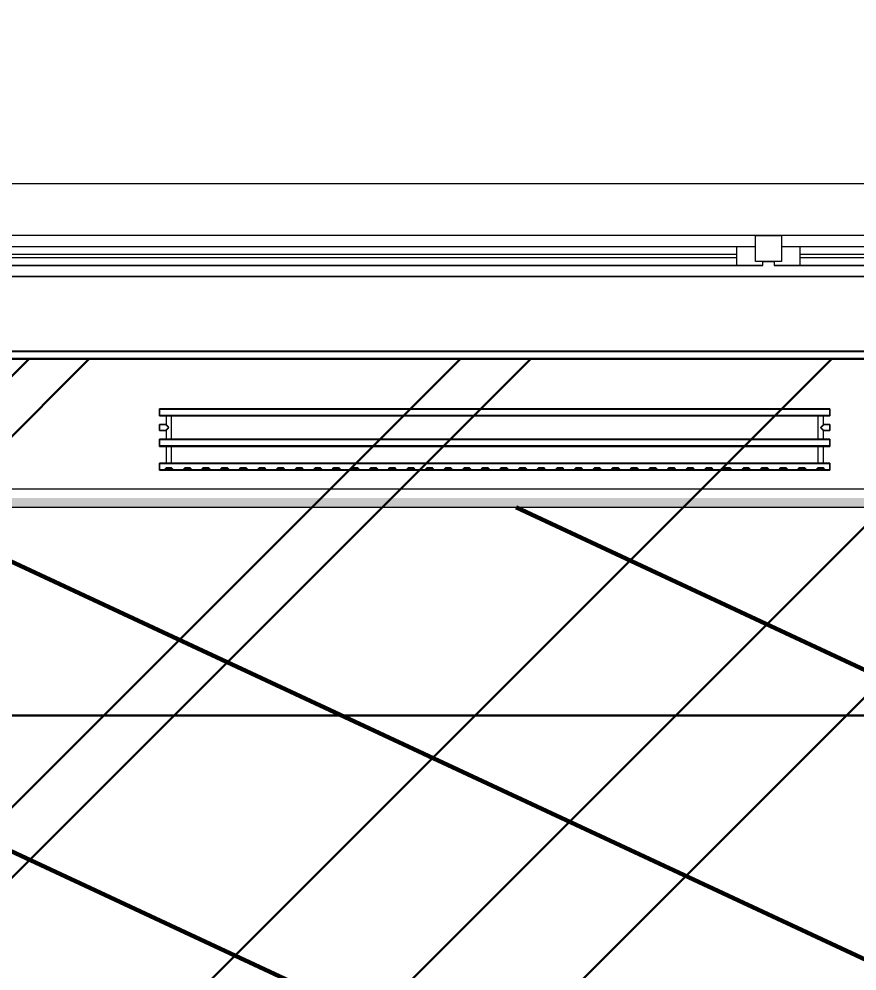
# Model space of a CAD drawing. Header units: millimetres. Extents: x -164500 to 426394, y -23753 to 102118.
# Drawn here: x 193402 to 195652, y 25234 to 27791 of the extents above; entities that cross this region are included whole.
import ezdxf
from ezdxf import colors
from ezdxf.entities.mleader import LeaderData, LeaderLine
from ezdxf.math import Vec2, Vec3

# ---------------------------------------------------------------- set-up
doc = ezdxf.new("R2010")
doc.units = ezdxf.units.MM
for name, color, linetype, lineweight in [('0) шлифовка', 5, 'Continuous', 60), ('5.1) Л-4  Линолеум спортзал', 140, 'Continuous', 30), ('5.3) Линолем обрезка', 100, 'Continuous', 30), ('9.1) Рулон', 30, 'Continuous', 30), ('A-FLOR', 7, 'Continuous', 9), ('A-GLAZ', 7, 'Continuous', 9), ('A-GLAZ-1', 7, 'Continuous', 5), ('A-WALL', 7, 'Continuous', 5), ('I-WALL', 7, 'Continuous', 5)]:
    doc.layers.add(name, color=color, linetype=linetype, lineweight=lineweight)
doc.layers.add('2) защита вин плитк', color=6, linetype='Continuous')
doc.layers.add('3.2.1) Нал-ой пол 4 вып', color=3, linetype='Continuous')
doc.layers.add('A-AREA-PATT-2', color=7, linetype='Continuous', lineweight=5, true_color=0xcde0ef, transparency=1)
doc.layers.add('M-EQPM-1', color=7, linetype='Continuous', lineweight=9, true_color=0xb2b2b2)
doc.styles.get("Standard").update_dxf_attribs({"font": 'ГОСТ тип А.ttf'})
doc.styles.add('СПДС', font='ГОСТ тип А.ttf', dxfattribs={"width": 0.9})
doc.dimstyles.new('ISO-25', dxfattribs={"dimtxt": 2.5, "dimasz": 2.5, "dimexe": 1.25, "dimexo": 0.625, "dimtad": 1, "dimtxsty": 'Standard', "dimcen": 2.5, "dimadec": 0, "dimazin": 0, "dimtfac": 1, "dimtmove": 0, "dimatfit": 3, "dimfxl": 1, "dimarcsym": 0})
pattern_1 = [(45, (205553.1, 26879), (-1347.04, 1347.04), [])]

# ---------------------------------------------------------------- blocks, each defined once
blk = doc.blocks.new('radiator_prado_classic_z_tip_30_po exemplyaru - Classic Z Тип 30-500-30677905-Объем проектирования 2 этажа')
at = {"layer": 'M-EQPM-1'}
for p, q in [((0, 228), (0, 210)), ((1800, 228), (0, 228)), ((0, 210), (0, 228)), ((0, 228), (12.5, 228)), ((0, 210), (1800, 210)), ((17.8, 210), (0, 210)), ((12.5, 228), (37.5, 228)), ((37.5, 228), (12.5, 228)), ((12.5, 228), (37.5, 228)), ((12.5, 228), (17.5, 223)), ((12.5, 228), (17.5, 223)), ((32.5, 223), (17.5, 223)), ((17.5, 223), (32.5, 223)), ((17.5, 210), (17.5, 164)), ((17.5, 210), (17.5, 164)), ((17.8, 210), (17.5, 210)), ((17.5, 210), (17.8, 210)), ((17.8, 210), (17.5, 210)), ((17.5, 210), (17.8, 210)), ((32.2, 210), (17.8, 210)), ((17.8, 210), (32.2, 210)), ((32.2, 210), (17.8, 210)), ((17.8, 210), (18.5, 210)), ((18.5, 210), (19.7, 210)), ((19.7, 210), (21.3, 210)), ((21.3, 210), (23.1, 210)), ((23.1, 210), (25, 210)), ((25, 210), (26.9, 210)), ((26.9, 210), (28.8, 210)), ((28.8, 210), (30.3, 210)), ((30.3, 210), (31.5, 210)), ((31.5, 210), (32.2, 210)), ((32.5, 210), (32.2, 210)), ((32.2, 210), (32.5, 210)), ((32.5, 210), (32.2, 210)), ((32.2, 210), (32.5, 210)), ((1767.8, 210), (32.2, 210)), ((32.5, 223), (37.5, 228)), ((37.5, 228), (32.5, 223)), ((32.5, 164), (32.5, 210)), ((32.5, 164), (32.5, 210)), ((37.5, 228), (62.5, 228)), ((62.5, 228), (87.5, 228)), ((87.5, 228), (62.5, 228)), ((62.5, 228), (87.5, 228)), ((62.5, 228), (67.5, 223)), ((62.5, 228), (67.5, 223)), ((82.5, 223), (67.5, 223)), ((67.5, 223), (82.5, 223)), ((82.5, 223), (87.5, 228)), ((87.5, 228), (82.5, 223)), ((87.5, 228), (112.5, 228)), ((112.5, 228), (137.5, 228)), ((137.5, 228), (112.5, 228)), ((112.5, 228), (137.5, 228)), ((112.5, 228), (117.5, 223)), ((112.5, 228), (117.5, 223)), ((132.5, 223), (117.5, 223)), ((117.5, 223), (132.5, 223)), ((132.5, 223), (137.5, 228)), ((137.5, 228), (132.5, 223)), ((137.5, 228), (162.5, 228)), ((162.5, 228), (187.5, 228)), ((187.5, 228), (162.5, 228)), ((162.5, 228), (187.5, 228)), ((162.5, 228), (167.5, 223)), ((162.5, 228), (167.5, 223)), ((182.5, 223), (167.5, 223)), ((167.5, 223), (182.5, 223)), ((182.5, 223), (187.5, 228)), ((187.5, 228), (182.5, 223)), ((187.5, 228), (212.5, 228)), ((212.5, 228), (237.5, 228)), ((237.5, 228), (212.5, 228)), ((212.5, 228), (237.5, 228)), ((212.5, 228), (217.5, 223)), ((212.5, 228), (217.5, 223)), ((232.5, 223), (217.5, 223)), ((217.5, 223), (232.5, 223)), ((232.5, 223), (237.5, 228)), ((237.5, 228), (232.5, 223)), ((237.5, 228), (262.5, 228)), ((262.5, 228), (287.5, 228)), ((287.5, 228), (262.5, 228)), ((262.5, 228), (287.5, 228)), ((262.5, 228), (267.5, 223)), ((262.5, 228), (267.5, 223)), ((282.5, 223), (267.5, 223)), ((267.5, 223), (282.5, 223)), ((282.5, 223), (287.5, 228)), ((287.5, 228), (282.5, 223)), ((287.5, 228), (312.5, 228)), ((312.5, 228), (337.5, 228)), ((337.5, 228), (312.5, 228)), ((312.5, 228), (337.5, 228)), ((312.5, 228), (317.5, 223)), ((312.5, 228), (317.5, 223)), ((332.5, 223), (317.5, 223)), ((317.5, 223), (332.5, 223)), ((332.5, 223), (337.5, 228)), ((337.5, 228), (332.5, 223)), ((337.5, 228), (362.5, 228)), ((362.5, 228), (387.5, 228)), ((387.5, 228), (362.5, 228)), ((362.5, 228), (387.5, 228)), ((362.5, 228), (367.5, 223)), ((362.5, 228), (367.5, 223)), ((382.5, 223), (367.5, 223)), ((367.5, 223), (382.5, 223)), ((382.5, 223), (387.5, 228)), ((387.5, 228), (382.5, 223)), ((387.5, 228), (412.5, 228)), ((412.5, 228), (437.5, 228)), ((437.5, 228), (412.5, 228)), ((412.5, 228), (437.5, 228)), ((412.5, 228), (417.5, 223)), ((412.5, 228), (417.5, 223)), ((432.5, 223), (417.5, 223)), ((417.5, 223), (432.5, 223)), ((432.5, 223), (437.5, 228)), ((437.5, 228), (432.5, 223)), ((437.5, 228), (462.5, 228)), ((462.5, 228), (487.5, 228)), ((487.5, 228), (462.5, 228)), ((462.5, 228), (487.5, 228)), ((462.5, 228), (467.5, 223)), ((462.5, 228), (467.5, 223)), ((482.5, 223), (467.5, 223)), ((467.5, 223), (482.5, 223)), ((482.5, 223), (487.5, 228)), ((487.5, 228), (482.5, 223)), ((487.5, 228), (512.5, 228)), ((512.5, 228), (537.5, 228)), ((537.5, 228), (512.5, 228)), ((512.5, 228), (537.5, 228)), ((512.5, 228), (517.5, 223)), ((512.5, 228), (517.5, 223)), ((532.5, 223), (517.5, 223)), ((517.5, 223), (532.5, 223)), ((532.5, 223), (537.5, 228)), ((537.5, 228), (532.5, 223)), ((537.5, 228), (562.5, 228)), ((562.5, 228), (587.5, 228)), ((587.5, 228), (562.5, 228)), ((562.5, 228), (587.5, 228)), ((562.5, 228), (567.5, 223)), ((562.5, 228), (567.5, 223)), ((582.5, 223), (567.5, 223)), ((567.5, 223), (582.5, 223)), ((582.5, 223), (587.5, 228)), ((587.5, 228), (582.5, 223)), ((587.5, 228), (612.5, 228)), ((612.5, 228), (637.5, 228)), ((637.5, 228), (612.5, 228)), ((612.5, 228), (637.5, 228)), ((612.5, 228), (617.5, 223)), ((612.5, 228), (617.5, 223)), ((632.5, 223), (617.5, 223)), ((617.5, 223), (632.5, 223)), ((632.5, 223), (637.5, 228)), ((637.5, 228), (632.5, 223)), ((637.5, 228), (662.5, 228)), ((662.5, 228), (687.5, 228)), ((687.5, 228), (662.5, 228)), ((662.5, 228), (687.5, 228)), ((662.5, 228), (667.5, 223)), ((662.5, 228), (667.5, 223)), ((682.5, 223), (667.5, 223)), ((667.5, 223), (682.5, 223)), ((682.5, 223), (687.5, 228)), ((687.5, 228), (682.5, 223)), ((687.5, 228), (712.5, 228)), ((712.5, 228), (737.5, 228)), ((737.5, 228), (712.5, 228)), ((712.5, 228), (737.5, 228)), ((712.5, 228), (717.5, 223)), ((712.5, 228), (717.5, 223)), ((732.5, 223), (717.5, 223)), ((717.5, 223), (732.5, 223)), ((732.5, 223), (737.5, 228)), ((737.5, 228), (732.5, 223)), ((737.5, 228), (762.5, 228)), ((762.5, 228), (787.5, 228)), ((787.5, 228), (762.5, 228)), ((762.5, 228), (787.5, 228)), ((762.5, 228), (767.5, 223)), ((762.5, 228), (767.5, 223)), ((782.5, 223), (767.5, 223)), ((767.5, 223), (782.5, 223)), ((782.5, 223), (787.5, 228)), ((787.5, 228), (782.5, 223)), ((787.5, 228), (812.5, 228)), ((812.5, 228), (837.5, 228)), ((837.5, 228), (812.5, 228)), ((812.5, 228), (837.5, 228)), ((812.5, 228), (817.5, 223)), ((812.5, 228), (817.5, 223)), ((832.5, 223), (817.5, 223)), ((817.5, 223), (832.5, 223)), ((832.5, 223), (837.5, 228)), ((837.5, 228), (832.5, 223)), ((837.5, 228), (862.5, 228)), ((862.5, 228), (887.5, 228)), ((887.5, 228), (862.5, 228)), ((862.5, 228), (887.5, 228)), ((862.5, 228), (867.5, 223)), ((862.5, 228), (867.5, 223)), ((882.5, 223), (867.5, 223)), ((867.5, 223), (882.5, 223)), ((882.5, 223), (887.5, 228)), ((887.5, 228), (882.5, 223)), ((887.5, 228), (912.5, 228)), ((912.5, 228), (937.5, 228)), ((937.5, 228), (912.5, 228)), ((912.5, 228), (937.5, 228)), ((912.5, 228), (917.5, 223)), ((912.5, 228), (917.5, 223)), ((932.5, 223), (917.5, 223)), ((917.5, 223), (932.5, 223)), ((932.5, 223), (937.5, 228)), ((937.5, 228), (932.5, 223)), ((937.5, 228), (962.5, 228)), ((962.5, 228), (987.5, 228)), ((987.5, 228), (962.5, 228)), ((962.5, 228), (987.5, 228)), ((962.5, 228), (967.5, 223)), ((962.5, 228), (967.5, 223)), ((982.5, 223), (967.5, 223)), ((967.5, 223), (982.5, 223)), ((982.5, 223), (987.5, 228)), ((987.5, 228), (982.5, 223)), ((987.5, 228), (1012.5, 228)), ((1012.5, 228), (1037.5, 228)), ((1037.5, 228), (1012.5, 228)), ((1012.5, 228), (1037.5, 228)), ((1012.5, 228), (1017.5, 223)), ((1012.5, 228), (1017.5, 223)), ((1032.5, 223), (1017.5, 223)), ((1017.5, 223), (1032.5, 223)), ((1032.5, 223), (1037.5, 228)), ((1037.5, 228), (1032.5, 223)), ((1037.5, 228), (1062.5, 228)), ((1062.5, 228), (1087.5, 228)), ((1087.5, 228), (1062.5, 228)), ((1062.5, 228), (1087.5, 228)), ((1062.5, 228), (1067.5, 223)), ((1062.5, 228), (1067.5, 223)), ((1082.5, 223), (1067.5, 223)), ((1067.5, 223), (1082.5, 223)), ((1082.5, 223), (1087.5, 228)), ((1087.5, 228), (1082.5, 223)), ((1087.5, 228), (1112.5, 228)), ((1112.5, 228), (1137.5, 228)), ((1137.5, 228), (1112.5, 228)), ((1112.5, 228), (1137.5, 228)), ((1112.5, 228), (1117.5, 223)), ((1112.5, 228), (1117.5, 223)), ((1132.5, 223), (1117.5, 223)), ((1117.5, 223), (1132.5, 223)), ((1132.5, 223), (1137.5, 228)), ((1137.5, 228), (1132.5, 223)), ((1137.5, 228), (1162.5, 228)), ((1187.5, 228), (1162.5, 228)), ((1162.5, 228), (1187.5, 228)), ((1162.5, 228), (1167.5, 223)), ((1162.5, 228), (1167.5, 223)), ((1162.7, 228), (1187.5, 228)), ((1182.5, 223), (1167.5, 223)), ((1167.5, 223), (1182.5, 223)), ((1182.5, 223), (1187.5, 228)), ((1187.5, 228), (1182.5, 223)), ((1187.5, 228), (1212.5, 228)), ((1212.5, 228), (1237.5, 228)), ((1237.5, 228), (1212.5, 228)), ((1212.5, 228), (1237.5, 228)), ((1212.5, 228), (1217.5, 223)), ((1212.5, 228), (1217.5, 223)), ((1232.5, 223), (1217.5, 223)), ((1217.5, 223), (1232.5, 223)), ((1232.5, 223), (1237.5, 228)), ((1237.5, 228), (1232.5, 223)), ((1237.5, 228), (1262.5, 228)), ((1262.5, 228), (1287.5, 228)), ((1287.5, 228), (1262.5, 228)), ((1262.5, 228), (1287.5, 228)), ((1262.5, 228), (1267.5, 223)), ((1262.5, 228), (1267.5, 223)), ((1282.5, 223), (1267.5, 223)), ((1267.5, 223), (1282.5, 223)), ((1282.5, 223), (1287.5, 228)), ((1287.5, 228), (1282.5, 223)), ((1287.5, 228), (1312.5, 228)), ((1312.5, 228), (1337.5, 228)), ((1337.5, 228), (1312.5, 228)), ((1312.5, 228), (1337.5, 228)), ((1312.5, 228), (1317.5, 223)), ((1312.5, 228), (1317.5, 223)), ((1332.5, 223), (1317.5, 223)), ((1317.5, 223), (1332.5, 223)), ((1332.5, 223), (1337.5, 228)), ((1337.5, 228), (1332.5, 223)), ((1337.5, 228), (1362.5, 228)), ((1362.5, 228), (1387.5, 228)), ((1387.5, 228), (1362.5, 228)), ((1362.5, 228), (1387.5, 228)), ((1362.5, 228), (1367.5, 223)), ((1362.5, 228), (1367.5, 223)), ((1382.5, 223), (1367.5, 223)), ((1367.5, 223), (1382.5, 223)), ((1382.5, 223), (1387.5, 228)), ((1387.5, 228), (1382.5, 223)), ((1387.5, 228), (1412.5, 228)), ((1412.5, 228), (1437.5, 228)), ((1437.5, 228), (1412.5, 228)), ((1412.5, 228), (1437.5, 228)), ((1412.5, 228), (1417.5, 223)), ((1412.5, 228), (1417.5, 223)), ((1432.5, 223), (1417.5, 223)), ((1417.5, 223), (1432.5, 223)), ((1432.5, 223), (1437.5, 228)), ((1437.5, 228), (1432.5, 223)), ((1437.5, 228), (1462.5, 228)), ((1462.5, 228), (1487.5, 228)), ((1487.5, 228), (1462.5, 228)), ((1462.5, 228), (1487.5, 228)), ((1462.5, 228), (1467.5, 223)), ((1462.5, 228), (1467.5, 223)), ((1482.5, 223), (1467.5, 223)), ((1467.5, 223), (1482.5, 223)), ((1482.5, 223), (1487.5, 228)), ((1487.5, 228), (1482.5, 223)), ((1487.5, 228), (1512.5, 228)), ((1512.5, 228), (1537.5, 228)), ((1537.5, 228), (1512.5, 228)), ((1512.5, 228), (1537.5, 228)), ((1512.5, 228), (1517.5, 223)), ((1512.5, 228), (1517.5, 223)), ((1532.5, 223), (1517.5, 223)), ((1517.5, 223), (1532.5, 223)), ((1532.5, 223), (1537.5, 228)), ((1537.5, 228), (1532.5, 223)), ((1537.5, 228), (1562.5, 228)), ((1562.5, 228), (1587.5, 228)), ((1587.5, 228), (1562.5, 228)), ((1562.5, 228), (1587.5, 228)), ((1562.5, 228), (1567.5, 223)), ((1562.5, 228), (1567.5, 223)), ((1582.5, 223), (1567.5, 223)), ((1567.5, 223), (1582.5, 223)), ((1582.5, 223), (1587.5, 228)), ((1587.5, 228), (1582.5, 223)), ((1587.5, 228), (1612.5, 228)), ((1612.5, 228), (1637.5, 228)), ((1637.5, 228), (1612.5, 228)), ((1612.5, 228), (1637.5, 228)), ((1612.5, 228), (1617.5, 223)), ((1612.5, 228), (1617.5, 223)), ((1632.5, 223), (1617.5, 223)), ((1617.5, 223), (1632.5, 223)), ((1632.5, 223), (1637.5, 228)), ((1637.5, 228), (1632.5, 223)), ((1637.5, 228), (1662.5, 228)), ((1662.5, 228), (1687.5, 228)), ((1687.5, 228), (1662.5, 228)), ((1662.5, 228), (1687.5, 228)), ((1662.5, 228), (1667.5, 223)), ((1662.5, 228), (1667.5, 223)), ((1682.5, 223), (1667.5, 223)), ((1667.5, 223), (1682.5, 223)), ((1682.5, 223), (1687.5, 228)), ((1687.5, 228), (1682.5, 223)), ((1687.5, 228), (1712.5, 228)), ((1712.5, 228), (1737.5, 228)), ((1737.5, 228), (1712.5, 228)), ((1712.5, 228), (1737.5, 228)), ((1712.5, 228), (1717.5, 223)), ((1712.5, 228), (1717.5, 223)), ((1732.5, 223), (1717.5, 223)), ((1717.5, 223), (1732.5, 223)), ((1732.5, 223), (1737.5, 228)), ((1737.5, 228), (1732.5, 223)), ((1737.5, 228), (1762.5, 228)), ((1762.5, 228), (1787.5, 228)), ((1787.5, 228), (1762.5, 228)), ((1762.5, 228), (1787.5, 228)), ((1762.5, 228), (1767.5, 223)), ((1762.5, 228), (1767.5, 223)), ((1782.5, 223), (1767.5, 223)), ((1767.5, 223), (1782.5, 223)), ((1767.5, 210), (1767.5, 164)), ((1767.5, 210), (1767.5, 164)), ((1767.8, 210), (1767.5, 210)), ((1767.5, 210), (1780.3, 210)), ((1767.8, 210), (1767.5, 210)), ((1767.5, 210), (1767.8, 210)), ((1782.2, 210), (1767.8, 210)), ((1782.2, 210), (1767.8, 210)), ((1767.8, 210), (1782.2, 210)), ((1780.3, 210), (1782.5, 210)), ((1782.5, 210), (1782.2, 210)), ((1782.5, 210), (1782.2, 210)), ((1782.2, 210), (1782.5, 210)), ((1800, 210), (1782.2, 210)), ((1782.5, 223), (1787.5, 228)), ((1787.5, 228), (1782.5, 223)), ((1782.5, 164), (1782.5, 210)), ((1782.5, 164), (1782.5, 210)), ((1787.5, 228), (1800, 228)), ((1800, 210), (1800, 228)), ((1800, 228), (1800, 210)), ((1800, 164), (0, 164)), ((0, 164), (0, 146)), ((0, 146), (0, 164)), ((0, 164), (17.8, 164)), ((17.8, 164), (17.5, 164)), ((17.5, 164), (17.8, 164)), ((17.8, 164), (17.5, 164)), ((17.5, 164), (17.8, 164)), ((32.2, 164), (17.8, 164)), ((17.8, 164), (32.2, 164)), ((32.2, 164), (17.8, 164)), ((17.8, 164), (18.5, 164)), ((18.5, 164), (25, 164)), ((25, 164), (26.9, 164)), ((26.9, 164), (32.5, 164)), ((32.5, 164), (32.2, 164)), ((32.2, 164), (32.5, 164)), ((32.5, 164), (32.2, 164)), ((32.2, 164), (1767.8, 164)), ((1767.8, 164), (1767.5, 164)), ((1767.5, 164), (1776.9, 164)), ((1767.8, 164), (1767.5, 164)), ((1767.5, 164), (1767.8, 164)), ((1782.2, 164), (1767.8, 164)), ((1782.2, 164), (1767.8, 164)), ((1767.8, 164), (1782.2, 164)), ((1776.9, 164), (1782.5, 164)), ((1782.5, 164), (1782.2, 164)), ((1782.5, 164), (1782.2, 164)), ((1782.2, 164), (1782.5, 164)), ((1782.2, 164), (1800, 164)), ((1800, 146), (1800, 164)), ((1800, 164), (1800, 146)), ((0, 146), (1800, 146)), ((18.5, 146), (0, 146)), ((17.5, 146), (17.5, 121.5)), ((17.5, 146), (17.5, 121.5)), ((17.5, 146), (18.5, 146)), ((18.5, 146), (17.5, 146)), ((17.5, 146), (17.8, 146)), ((26.9, 146), (17.5, 146)), ((17.8, 146), (18.5, 146)), ((18.5, 146), (32.2, 146)), ((32.2, 146), (18.5, 146)), ((18.5, 146), (32.2, 146)), ((30.3, 146), (26.9, 146)), ((32.2, 146), (30.3, 146)), ((32.2, 146), (32.5, 146)), ((32.5, 146), (32.2, 146)), ((32.2, 146), (32.5, 146)), ((32.5, 146), (32.2, 146)), ((1767.8, 146), (32.2, 146)), ((32.5, 82), (32.5, 146)), ((32.5, 82), (32.5, 146)), ((1767.5, 146), (1767.5, 82)), ((1767.5, 146), (1767.5, 82)), ((1767.5, 146), (1767.8, 146)), ((1767.8, 146), (1767.5, 146)), ((1767.5, 146), (1767.8, 146)), ((1767.8, 146), (1767.5, 146)), ((1767.8, 146), (1781.5, 146)), ((1775, 146), (1767.8, 146)), ((1767.8, 146), (1781.5, 146)), ((1781.5, 146), (1767.8, 146)), ((1782.5, 146), (1775, 146)), ((1781.5, 146), (1782.5, 146)), ((1781.5, 146), (1782.5, 146)), ((1782.5, 146), (1781.5, 146)), ((1800, 146), (1781.5, 146)), ((1782.5, 121.5), (1782.5, 146)), ((1782.5, 121.5), (1782.5, 146)), ((17.5, 121.5), (0, 121.5)), ((17.5, 121.5), (0, 121.5)), ((0, 121.5), (0, 120.5)), ((0, 106.5), (0, 121.5)), ((0, 120.5), (0, 112.1)), ((0, 120.5), (0, 119.3)), ((0, 114), (0, 120.5)), ((0, 120.5), (0, 120.5)), ((0, 119.3), (0, 117.8)), ((0, 117.8), (0, 114)), ((0, 114), (0, 110.2)), ((0, 112.1), (0, 114)), ((0, 112.1), (0, 110.2)), ((0, 107.5), (0, 112.1)), ((0, 110.2), (0, 108.7)), ((0, 110.2), (0, 108.7)), ((0, 108.7), (0, 107.5)), ((0, 108.7), (0, 107.5)), ((0, 107.5), (0, 106.5)), ((0, 107.5), (0, 107.5)), ((0, 106.5), (17.5, 106.5)), ((0, 106.5), (17.5, 106.5)), ((17.5, 106.5), (17.5, 82)), ((17.5, 106.5), (17.5, 82)), ((1800, 121.5), (1782.5, 121.5)), ((1800, 121.5), (1782.5, 121.5)), ((1782.5, 82), (1782.5, 106.5)), ((1782.5, 106.5), (1800, 106.5)), ((1782.5, 82), (1782.5, 106.5)), ((1782.5, 106.5), (1800, 106.5)), ((1800, 121.5), (1800, 106.5)), ((1800, 120.5), (1800, 121.5)), ((1800, 121.5), (1800, 120.5)), ((1800, 120.5), (1800, 121.5)), ((1800, 119.3), (1800, 120.5)), ((1800, 120.5), (1800, 115.9)), ((1800, 107.5), (1800, 120.5)), ((1800, 115.9), (1800, 119.3)), ((1800, 107.5), (1800, 115.9)), ((1800, 115.9), (1800, 107.5)), ((1800, 106.5), (1800, 107.5)), ((1800, 107.5), (1800, 106.5)), ((1800, 106.5), (1800, 107.5)), ((1800, 82), (0, 82)), ((0, 82), (0, 64)), ((0, 64), (0, 82)), ((0, 82), (18.5, 82)), ((17.8, 82), (17.5, 82)), ((17.5, 82), (18.5, 82)), ((17.8, 82), (17.5, 82)), ((17.5, 82), (19.7, 82)), ((18.5, 82), (17.8, 82)), ((18.5, 82), (17.8, 82)), ((32.2, 82), (18.5, 82)), ((18.5, 82), (32.2, 82)), ((32.2, 82), (18.5, 82)), ((19.7, 82), (32.5, 82)), ((32.5, 82), (32.2, 82)), ((32.2, 82), (32.5, 82)), ((32.5, 82), (32.2, 82)), ((32.2, 82), (1767.8, 82)), ((1767.8, 82), (1767.5, 82)), ((1767.5, 82), (1780.3, 82)), ((1767.8, 82), (1767.5, 82)), ((1767.5, 82), (1767.8, 82)), ((1781.5, 82), (1767.8, 82)), ((1781.5, 82), (1767.8, 82)), ((1767.8, 82), (1781.5, 82)), ((1780.3, 82), (1782.5, 82)), ((1782.5, 82), (1781.5, 82)), ((1782.5, 82), (1781.5, 82)), ((1781.5, 82), (1782.2, 82)), ((1781.5, 82), (1800, 82)), ((1782.2, 82), (1782.5, 82)), ((1800, 64), (1800, 82)), ((1800, 82), (1800, 64)), ((1800, 64), (0, 64)), ((0, 64), (1800, 64))]:
    blk.add_line(p, q, dxfattribs=at)
for points, knots in [([(18.5, 120.5), (18.4, 120.6), (18.3, 120.7), (18.1, 120.9), (17.9, 121.1), (17.8, 121.2), (17.7, 121.3), (17.5, 121.5), (17.5, 121.5), (17.5, 121.5)], [0.7142857, 0.7142857, 0.7142857, 0.7142857, 0.75, 0.7857143, 0.8214286, 0.8571429, 0.8928571, 0.9285714, 1, 1, 1, 1]), ([(17.5, 121.5), (17.5, 121.5), (17.5, 121.5), (17.7, 121.3), (17.8, 121.2), (17.9, 121.1), (18.1, 120.9), (18.3, 120.7), (18.4, 120.6), (18.5, 120.5)], [0, 0, 0, 0, 0.0714286, 0.1071429, 0.1428571, 0.1785714, 0.2142857, 0.25, 0.2857143, 0.2857143, 0.2857143, 0.2857143]), ([(17.5, 121.5), (17.5, 121.5), (17.5, 121.5), (17.7, 121.3), (17.8, 121.2), (17.9, 121.1), (18.1, 120.9), (18.3, 120.7), (18.4, 120.6), (18.5, 120.5)], [0, 0, 0, 0, 0.0714286, 0.1071429, 0.1428571, 0.1785714, 0.2142857, 0.25, 0.2857143, 0.2857143, 0.2857143, 0.2857143]), ([(25, 114), (24.5, 114.5), (23.6, 115.4), (22.4, 116.6), (21.6, 117.4), (21.1, 117.9), (20.8, 118.2), (20.5, 118.5), (20.2, 118.8), (19.8, 119.1), (19.6, 119.4), (19.3, 119.7), (19, 120), (18.7, 120.3), (18.5, 120.5), (18.3, 120.7), (18.1, 120.9), (17.9, 121.1), (17.8, 121.2), (17.7, 121.3), (17.5, 121.5), (17.5, 121.5), (17.5, 121.5)], [0, 0, 0, 0, 0.142857, 0.285714, 0.357143, 0.392857, 0.428571, 0.464286, 0.5, 0.535714, 0.571429, 0.607143, 0.642857, 0.678571, 0.714286, 0.75, 0.785714, 0.821429, 0.857143, 0.892857, 0.928571, 1, 1, 1, 1]), ([(17.5, 106.5), (17.5, 106.5), (17.5, 106.5), (17.7, 106.7), (17.8, 106.8), (17.9, 106.9), (18.1, 107.1), (18.3, 107.3), (18.5, 107.5), (18.7, 107.7), (19, 108), (19.3, 108.3), (19.6, 108.6), (19.8, 108.9), (20.3, 109.3), (20.7, 109.7), (21.1, 110.1), (21.6, 110.6), (22.4, 111.4), (23.6, 112.6), (24.5, 113.5), (25, 114)], [0, 0, 0, 0, 0.071429, 0.107143, 0.142857, 0.178571, 0.214286, 0.25, 0.285714, 0.321429, 0.357143, 0.392857, 0.428571, 0.464286, 0.5, 0.571429, 0.607143, 0.642857, 0.714286, 0.857143, 1, 1, 1, 1]), ([(17.5, 106.5), (17.5, 106.5), (17.5, 106.5), (17.7, 106.7), (17.8, 106.8), (17.9, 106.9), (18.1, 107.1), (18.3, 107.3), (18.4, 107.4), (18.5, 107.5)], [0, 0, 0, 0, 0.0714286, 0.1071429, 0.1428571, 0.1785714, 0.2142857, 0.25, 0.2857143, 0.2857143, 0.2857143, 0.2857143]), ([(18.5, 107.5), (18.4, 107.4), (18.3, 107.3), (18.1, 107.1), (17.9, 106.9), (17.8, 106.8), (17.7, 106.7), (17.5, 106.5), (17.5, 106.5), (17.5, 106.5)], [0.7142857, 0.7142857, 0.7142857, 0.7142857, 0.75, 0.7857143, 0.8214286, 0.8571429, 0.8928571, 0.9285714, 1, 1, 1, 1]), ([(18.5, 107.5), (18.4, 107.4), (18.3, 107.3), (18.1, 107.1), (17.9, 106.9), (17.8, 106.8), (17.7, 106.7), (17.5, 106.5), (17.5, 106.5), (17.5, 106.5)], [0.7142857, 0.7142857, 0.7142857, 0.7142857, 0.75, 0.7857143, 0.8214286, 0.8571429, 0.8928571, 0.9285714, 1, 1, 1, 1]), ([(22.1, 116.9), (21.9, 117.1), (21.6, 117.4), (21.1, 117.9), (20.8, 118.2), (20.5, 118.5), (20.2, 118.8), (19.9, 119.2), (19.7, 119.3), (19.6, 119.4)], [0.2857143, 0.2857143, 0.2857143, 0.2857143, 0.3571429, 0.3928571, 0.4285714, 0.4642857, 0.5, 0.5357143, 0.5714286, 0.5714286, 0.5714286, 0.5714286]), ([(19.6, 119.4), (19.7, 119.3), (19.9, 119.2), (20.3, 118.7), (20.7, 118.3), (21.1, 117.9), (21.6, 117.4), (21.9, 117.1), (22.1, 116.9)], [0.4285714, 0.4285714, 0.4285714, 0.4285714, 0.4642857, 0.5, 0.5714286, 0.6071429, 0.6428571, 0.7142857, 0.7142857, 0.7142857, 0.7142857]), ([(19.6, 119.4), (19.7, 119.3), (19.8, 119.1), (20.3, 118.7), (20.7, 118.3), (21.1, 117.9), (21.6, 117.4), (21.9, 117.1), (22.1, 116.9)], [0.4285714, 0.4285714, 0.4285714, 0.4285714, 0.4642857, 0.5, 0.5714286, 0.6071429, 0.6428571, 0.7142857, 0.7142857, 0.7142857, 0.7142857]), ([(19.6, 108.6), (19.7, 108.7), (19.9, 108.8), (20.3, 109.3), (20.7, 109.7), (21.1, 110.1), (21.6, 110.6), (21.9, 110.9), (22.1, 111.1)], [0.4285714, 0.4285714, 0.4285714, 0.4285714, 0.4642857, 0.5, 0.5714286, 0.6071429, 0.6428571, 0.7142857, 0.7142857, 0.7142857, 0.7142857]), ([(22.1, 111.1), (21.9, 110.9), (21.6, 110.6), (21.1, 110.1), (20.8, 109.8), (20.5, 109.5), (20.2, 109.2), (19.9, 108.8), (19.7, 108.7), (19.6, 108.6)], [0.2857143, 0.2857143, 0.2857143, 0.2857143, 0.3571429, 0.3928571, 0.4285714, 0.4642857, 0.5, 0.5357143, 0.5714286, 0.5714286, 0.5714286, 0.5714286]), ([(22.1, 111.1), (21.9, 110.9), (21.6, 110.6), (21.1, 110.1), (20.8, 109.8), (20.5, 109.5), (20.2, 109.2), (19.8, 108.9), (19.7, 108.7), (19.6, 108.6)], [0.2857143, 0.2857143, 0.2857143, 0.2857143, 0.3571429, 0.3928571, 0.4285714, 0.4642857, 0.5, 0.5357143, 0.5714286, 0.5714286, 0.5714286, 0.5714286]), ([(1775, 114), (1775.5, 114.5), (1776.4, 115.4), (1777.6, 116.6), (1778.4, 117.4), (1778.9, 117.9), (1779.2, 118.2), (1779.5, 118.5), (1779.8, 118.8), (1780.1, 119.2), (1780.4, 119.4), (1780.7, 119.7), (1781, 120), (1781.3, 120.3), (1781.5, 120.5), (1781.7, 120.7), (1781.9, 120.9), (1782.1, 121.1), (1782.2, 121.2), (1782.3, 121.3), (1782.5, 121.5), (1782.5, 121.5), (1782.5, 121.5)], [0, 0, 0, 0, 0.142857, 0.285714, 0.357143, 0.392857, 0.428571, 0.464286, 0.5, 0.535714, 0.571429, 0.607143, 0.642857, 0.678571, 0.714286, 0.75, 0.785714, 0.821429, 0.857143, 0.892857, 0.928571, 1, 1, 1, 1]), ([(1782.5, 106.5), (1782.5, 106.5), (1782.5, 106.5), (1782.3, 106.7), (1782.2, 106.8), (1782.1, 106.9), (1781.9, 107.1), (1781.7, 107.3), (1781.5, 107.5), (1781.3, 107.7), (1781, 108), (1780.7, 108.3), (1780.4, 108.6), (1780.1, 108.8), (1779.7, 109.3), (1779.3, 109.7), (1778.9, 110.1), (1778.4, 110.6), (1777.6, 111.4), (1776.4, 112.6), (1775.5, 113.5), (1775, 114)], [0, 0, 0, 0, 0.071429, 0.107143, 0.142857, 0.178571, 0.214286, 0.25, 0.285714, 0.321429, 0.357143, 0.392857, 0.428571, 0.464286, 0.5, 0.571429, 0.607143, 0.642857, 0.714286, 0.857143, 1, 1, 1, 1]), ([(1780.4, 119.4), (1780.3, 119.3), (1780.1, 119.2), (1779.7, 118.7), (1779.3, 118.3), (1778.9, 117.9), (1778.4, 117.4), (1778.1, 117.1), (1777.9, 116.9)], [0.4285714, 0.4285714, 0.4285714, 0.4285714, 0.4642857, 0.5, 0.5714286, 0.6071429, 0.6428571, 0.7142857, 0.7142857, 0.7142857, 0.7142857]), ([(1780.4, 119.4), (1780.3, 119.3), (1780.1, 119.2), (1779.7, 118.7), (1779.3, 118.3), (1778.9, 117.9), (1778.4, 117.4), (1778.1, 117.1), (1777.9, 116.9)], [0.4285714, 0.4285714, 0.4285714, 0.4285714, 0.4642857, 0.5, 0.5714286, 0.6071429, 0.6428571, 0.7142857, 0.7142857, 0.7142857, 0.7142857]), ([(1777.9, 116.9), (1778.1, 117.1), (1778.4, 117.4), (1778.9, 117.9), (1779.2, 118.2), (1779.5, 118.5), (1779.8, 118.8), (1780.1, 119.2), (1780.3, 119.3), (1780.4, 119.4)], [0.2857143, 0.2857143, 0.2857143, 0.2857143, 0.3571429, 0.3928571, 0.4285714, 0.4642857, 0.5, 0.5357143, 0.5714286, 0.5714286, 0.5714286, 0.5714286]), ([(1777.9, 111.1), (1778.1, 110.9), (1778.4, 110.6), (1778.9, 110.1), (1779.2, 109.8), (1779.5, 109.5), (1779.8, 109.2), (1780.1, 108.8), (1780.3, 108.7), (1780.4, 108.6)], [0.2857143, 0.2857143, 0.2857143, 0.2857143, 0.3571429, 0.3928571, 0.4285714, 0.4642857, 0.5, 0.5357143, 0.5714286, 0.5714286, 0.5714286, 0.5714286]), ([(1777.9, 111.1), (1778.1, 110.9), (1778.4, 110.6), (1778.9, 110.1), (1779.1, 109.9), (1779.2, 109.8)], [0.2857143, 0.2857143, 0.2857143, 0.2857143, 0.3571429, 0.3928571, 0.4285714, 0.4285714, 0.4285714, 0.4285714]), ([(1780.4, 108.6), (1780.3, 108.7), (1780.1, 108.8), (1779.7, 109.3), (1779.3, 109.7), (1778.9, 110.1), (1778.4, 110.6), (1778.1, 110.9), (1777.9, 111.1)], [0.4285714, 0.4285714, 0.4285714, 0.4285714, 0.4642857, 0.5, 0.5714286, 0.6071429, 0.6428571, 0.7142857, 0.7142857, 0.7142857, 0.7142857]), ([(1782.5, 121.5), (1782.5, 121.5), (1782.5, 121.5), (1782.3, 121.3), (1782.2, 121.2), (1782.1, 121.1), (1781.9, 120.9), (1781.7, 120.7), (1781.6, 120.6), (1781.5, 120.5)], [0, 0, 0, 0, 0.0714286, 0.1071429, 0.1428571, 0.1785714, 0.2142857, 0.25, 0.2857143, 0.2857143, 0.2857143, 0.2857143]), ([(1782.5, 121.5), (1782.5, 121.5), (1782.5, 121.5), (1782.3, 121.3), (1782.2, 121.2), (1782.1, 121.1), (1781.9, 120.9), (1781.7, 120.7), (1781.6, 120.6), (1781.5, 120.5)], [0, 0, 0, 0, 0.0714286, 0.1071429, 0.1428571, 0.1785714, 0.2142857, 0.25, 0.2857143, 0.2857143, 0.2857143, 0.2857143]), ([(1781.5, 120.5), (1781.6, 120.6), (1781.7, 120.7), (1781.9, 120.9), (1782.1, 121.1), (1782.2, 121.2), (1782.3, 121.3), (1782.5, 121.5), (1782.5, 121.5), (1782.5, 121.5)], [0.7142857, 0.7142857, 0.7142857, 0.7142857, 0.75, 0.7857143, 0.8214286, 0.8571429, 0.8928571, 0.9285714, 1, 1, 1, 1]), ([(1781.5, 107.5), (1781.6, 107.4), (1781.7, 107.3), (1781.9, 107.1), (1782.1, 106.9), (1782.2, 106.8), (1782.3, 106.7), (1782.5, 106.5), (1782.5, 106.5), (1782.5, 106.5)], [0.7142857, 0.7142857, 0.7142857, 0.7142857, 0.75, 0.7857143, 0.8214286, 0.8571429, 0.8928571, 0.9285714, 1, 1, 1, 1]), ([(1781.5, 107.5), (1781.6, 107.4), (1781.7, 107.3), (1781.9, 107.1), (1782.1, 106.9), (1782.2, 106.8), (1782.3, 106.7), (1782.5, 106.5), (1782.5, 106.5), (1782.5, 106.5)], [0.7142857, 0.7142857, 0.7142857, 0.7142857, 0.75, 0.7857143, 0.8214286, 0.8571429, 0.8928571, 0.9285714, 1, 1, 1, 1]), ([(1782.5, 106.5), (1782.5, 106.5), (1782.5, 106.5), (1782.3, 106.7), (1782.2, 106.8), (1782.1, 106.9), (1781.9, 107.1), (1781.7, 107.3), (1781.6, 107.4), (1781.5, 107.5)], [0, 0, 0, 0, 0.0714286, 0.1071429, 0.1428571, 0.1785714, 0.2142857, 0.25, 0.2857143, 0.2857143, 0.2857143, 0.2857143])]:
    blk.add_open_spline(points, degree=3, knots=knots, dxfattribs=at)
for points in [[(19.6, 119.4), (19.5, 119.5), (19.3, 119.7), (19, 120), (18.7, 120.3), (18.6, 120.4), (18.5, 120.5)], [(18.5, 120.5), (18.6, 120.4), (18.7, 120.3), (19, 120), (19.3, 119.7), (19.5, 119.5), (19.6, 119.4)], [(18.5, 120.5), (18.6, 120.4), (18.7, 120.3), (19, 120), (19.3, 119.7), (19.5, 119.5), (19.6, 119.4)], [(18.5, 107.5), (18.6, 107.6), (18.7, 107.7), (19, 108), (19.3, 108.3), (19.5, 108.5), (19.6, 108.6)], [(19.6, 108.6), (19.5, 108.5), (19.3, 108.3), (19, 108), (18.7, 107.7), (18.6, 107.6), (18.5, 107.5)], [(19.6, 108.6), (19.5, 108.5), (19.3, 108.3), (19, 108), (18.7, 107.7), (18.6, 107.6), (18.5, 107.5)], [(25, 114), (24.5, 114.5), (23.6, 115.4), (22.6, 116.4), (22.1, 116.9)], [(22.1, 116.9), (22.6, 116.4), (23.6, 115.4), (24.5, 114.5), (25, 114)], [(22.1, 116.9), (22.6, 116.4), (23.1, 115.9), (23.6, 115.4)], [(22.1, 111.1), (22.6, 111.6), (23.6, 112.6), (24.5, 113.5), (25, 114)], [(25, 114), (24.5, 113.5), (23.6, 112.6), (22.6, 111.6), (22.1, 111.1)], [(23.6, 112.6), (23.1, 112.1), (22.6, 111.6), (22.1, 111.1)], [(23.6, 115.4), (24, 115), (24.5, 114.5), (25, 114)], [(25, 114), (24.5, 113.5), (24, 113), (23.6, 112.6)], [(1777.9, 116.9), (1777.4, 116.4), (1776.4, 115.4), (1775.5, 114.5), (1775, 114)], [(1777.9, 116.9), (1777.4, 116.4), (1776.4, 115.4), (1775.5, 114.5), (1775, 114)], [(1775, 114), (1775.5, 114.5), (1776.4, 115.4), (1777.4, 116.4), (1777.9, 116.9)], [(1775, 114), (1775.5, 113.5), (1776.4, 112.6), (1777.4, 111.6), (1777.9, 111.1)], [(1775, 114), (1775.5, 113.5), (1776.4, 112.6), (1777.4, 111.6), (1777.9, 111.1)], [(1777.9, 111.1), (1777.4, 111.6), (1776.4, 112.6), (1775.5, 113.5), (1775, 114)], [(1779.2, 109.8), (1779.3, 109.7), (1779.5, 109.5), (1779.8, 109.2), (1780.1, 108.8), (1780.3, 108.7), (1780.4, 108.6)], [(1781.5, 120.5), (1781.4, 120.4), (1781.3, 120.3), (1781, 120), (1780.7, 119.7), (1780.5, 119.5), (1780.4, 119.4)], [(1781.5, 120.5), (1781.4, 120.4), (1781.3, 120.3), (1781, 120), (1780.7, 119.7), (1780.5, 119.5), (1780.4, 119.4)], [(1780.4, 119.4), (1780.5, 119.5), (1780.7, 119.7), (1781, 120), (1781.3, 120.3), (1781.4, 120.4), (1781.5, 120.5)], [(1780.4, 108.6), (1780.5, 108.5), (1780.7, 108.3), (1781, 108), (1781.3, 107.7), (1781.4, 107.6), (1781.5, 107.5)], [(1780.4, 108.6), (1780.5, 108.5), (1780.7, 108.3), (1781, 108), (1781.3, 107.7), (1781.4, 107.6), (1781.5, 107.5)], [(1781.5, 107.5), (1781.4, 107.6), (1781.3, 107.7), (1781, 108), (1780.7, 108.3), (1780.5, 108.5), (1780.4, 108.6)]]:
    blk.add_open_spline(points, degree=3, dxfattribs=at)
blk = doc.blocks.new('120_Окно_СКБ_2Ст - 120_Окно_СКБ_2Ст 3100х2500 _мал_створка слева_ 2-19089248-Объем проектирования 2 этажа')
at = {"layer": 'A-GLAZ'}
for p, q in [((-1550, -75), (-1550, -5)), ((-1550, -5), (-1480, -5)), ((-1480, -5), (-1480, -75)), ((650, -75), (650, -5)), ((650, -5), (720, -5)), ((720, -5), (720, -75)), ((1480, -75), (1480, -5)), ((1480, -5), (1550, -5)), ((1550, -5), (1550, -75)), ((650, -35), (-1480, -35)), ((-1480, -35), (-1480, -75)), ((-1430, -85), (-1430, -35)), ((600, -85), (600, -35)), ((650, -75), (650, -35)), ((1480, -35), (720, -35)), ((720, -35), (720, -75)), ((770, -85), (770, -35)), ((1430, -85), (1430, -35)), ((1480, -75), (1480, -35)), ((-1480, -75), (-1550, -75)), ((-1480, -75), (-1500, -75)), ((-1500, -75), (-1500, -85)), ((720, -75), (650, -75)), ((670, -75), (650, -75)), ((670, -85), (670, -75)), ((720, -75), (700, -75)), ((700, -75), (700, -85)), ((1550, -75), (1480, -75)), ((1500, -75), (1480, -75)), ((1500, -85), (1500, -75)), ((-1500, -85), (670, -85)), ((670, -85), (-1500, -85)), ((700, -85), (1500, -85)), ((1500, -85), (700, -85))]:
    blk.add_line(p, q, dxfattribs=at)
at = {"layer": 'A-GLAZ-1'}
for p, q in [((1550, -5), (-1550, -5)), ((-1530, -75), (-1500, -75)), ((-1430, -55), (600, -55)), ((600, -65), (-1430, -65)), ((670, -75), (700, -75)), ((770, -55), (1430, -55)), ((1430, -65), (770, -65)), ((1500, -75), (1530, -75))]:
    blk.add_line(p, q, dxfattribs=at)
blk = doc.blocks.new('_Oblique')
at = {"color": 0, "linetype": 'ByBlock', "lineweight": -2}
blk.add_line((-0.5, -0.5), (0.5, 0.5), dxfattribs=at)
blk = doc.blocks.new('*D1709')
at = {"layer": '5.3) Линолем обрезка', "color": 0, "lineweight": -2, "transparency": 16777216}
for p, q in [((191152.1, 23299.7), (191152.1, 29553.5)), ((191152.1, 29552.2), (215332.1, 29552.2)), ((215332.1, 23299.7), (215332.1, 29553.5))]:
    blk.add_line(p, q, dxfattribs=at)
at = {"layer": 'Defpoints', "color": 0, "transparency": 16777216}
for p in [(215332.1, 29552.2), (191152.1, 23299.1), (215332.1, 23299.1)]:
    blk.add_point(p, dxfattribs=at)
at = {"layer": '5.3) Линолем обрезка', "color": 0, "lineweight": -2, "transparency": 16777216, "xscale": 600, "yscale": 600, "zscale": 600, "rotation": 180}
blk.add_blockref('_Oblique', (191152.1, 29552.2), dxfattribs=at)
at = {"layer": '5.3) Линолем обрезка', "color": 0, "lineweight": -2, "transparency": 16777216, "xscale": 600, "yscale": 600, "zscale": 600}
blk.add_blockref('_Oblique', (215332.1, 29552.2), dxfattribs=at)
at = {"layer": '5.3) Линолем обрезка', "color": 0, "transparency": 16777216, "insert": (203242.1, 29852.8), "char_height": 600, "attachment_point": 5}
blk.add_mtext('24140', dxfattribs=at)
blk = doc.blocks.new('*D1710')
at = {"layer": '5.3) Линолем обрезка', "color": 0, "lineweight": -2, "transparency": 16777216}
for p, q in [((191532.7, 26899.1), (201952.4, 26899.1)), ((201951.1, 11899.1), (201951.1, 26899.1)), ((191532.7, 11899.1), (201952.4, 11899.1))]:
    blk.add_line(p, q, dxfattribs=at)
at = {"layer": 'Defpoints', "color": 0, "transparency": 16777216}
for p in [(191532.1, 26899.1), (201951.1, 26899.1), (191532.1, 11899.1)]:
    blk.add_point(p, dxfattribs=at)
at = {"layer": '5.3) Линолем обрезка', "color": 0, "lineweight": -2, "transparency": 16777216, "xscale": 600, "yscale": 600, "zscale": 600}
for p, rotation in [((201951.1, 26899.1), 90), ((201951.1, 11899.1), 270)]:
    blk.add_blockref('_Oblique', p, dxfattribs=dict(at, rotation=rotation))
at = {"layer": '5.3) Линолем обрезка', "color": 0, "transparency": 16777216, "insert": (201650.5, 19399.1), "char_height": 600, "attachment_point": 5, "rotation": 90}
blk.add_mtext('15000', dxfattribs=at)
blk = doc.blocks.new('*U1715')
at = {"layer": '5.3) Линолем обрезка'}
blk.add_lwpolyline([(-10250, 0), (10250, 0)], dxfattribs=at)
blk = doc.blocks.new('*U1716')
at = {"layer": '5.3) Линолем обрезка', "color": 0, "linetype": 'ByBlock', "lineweight": -2, "transparency": 16777216}
blk.add_blockref('*U1715', (0, 14000), dxfattribs=at)

msp = doc.modelspace()

# ---------------------------------------------------------------- hatches: boundary and pattern name
at = {"layer": '0) шлифовка', "true_color": 0x2776bb}
h = msp.add_hatch(dxfattribs=at)
h.set_pattern_fill('ANSI31', color=152, scale=222, angle=110)
h.set_pattern_definition([(155, (205553.1, 26879), (-297.882, -638.81), [])])
h.paths.add_polyline_path([(215311.123, 26479), (214911.123, 26479), (209553.123, 26479), (208932.123, 26479), (208911.623, 26479), (208911.123, 26479), (203552.123, 26479), (203532.123, 26479), (202911.123, 26479), (197553.41, 26479), (196911.123, 26479), (191553.123, 26480), (191553.123, 26479), (191173.123, 26479), (191173.123, 23321), (191553.123, 23321), (191553.123, 22679), (191173.123, 22679), (191173.123, 17321), (191553.123, 17321), (191553.123, 16679), (191173.123, 16679), (191173.123, 12321), (191553.123, 12321), (191553.123, 11921), (194007.836, 11921), (196911.123, 11921), (196911.123, 12321), (197553.123, 12321), (197553.123, 11921), (202911.123, 11921), (202911.123, 12321), (203553.123, 12321), (203553.123, 11921), (208911.123, 11921), (208911.123, 12321), (209553.123, 12321), (209553.123, 11921), (214911.123, 11921), (214911.123, 12321), (215311.123, 12321), (215311.123, 15175), (215311.123, 16679), (214911.123, 16679), (214911.123, 17321), (215311.123, 17321), (215311.123, 22679), (214911.123, 22679), (214911.123, 23321), (215311.123, 23321), (215311.123, 24050)])
at = {"layer": '2) защита вин плитк'}
h = msp.add_hatch(dxfattribs=at)
h.set_pattern_fill('ANSI31', color=256, scale=600)
h.set_pattern_definition(pattern_1)
h.paths.add_polyline_path([(215311.123, 26479), (214911.123, 26479), (209553.123, 26479), (208932.123, 26479), (208911.623, 26479), (208911.123, 26479), (203552.123, 26479), (203532.123, 26479), (202911.123, 26479), (197553.41, 26479), (196911.123, 26479), (191553.123, 26480), (191553.123, 26479), (191173.123, 26479), (191173.123, 23321), (191553.123, 23321), (191553.123, 22679), (191173.123, 22679), (191173.123, 17321), (191553.123, 17321), (191553.123, 16679), (191173.123, 16679), (191173.123, 12321), (191553.123, 12321), (191553.123, 11921), (194007.836, 11921), (196911.123, 11921), (196911.123, 12321), (197553.123, 12321), (197553.123, 11921), (202911.123, 11921), (202911.123, 12321), (203553.123, 12321), (203553.123, 11921), (208911.123, 11921), (208911.123, 12321), (209553.123, 12321), (209553.123, 11921), (214911.123, 11921), (214911.123, 12321), (215311.123, 12321), (215311.123, 15175), (215311.123, 16679), (214911.123, 16679), (214911.123, 17321), (215311.123, 17321), (215311.123, 22679), (214911.123, 22679), (214911.123, 23321), (215311.123, 23321), (215311.123, 24050)])
at = {"layer": '3.2.1) Нал-ой пол 4 вып'}
h = msp.add_hatch(dxfattribs=at)
h.set_pattern_fill('ANSI31', color=256, scale=600)
h.set_pattern_definition(pattern_1)
h.paths.add_polyline_path([(215311.123, 26479), (214911.123, 26479), (209553.123, 26479), (208932.123, 26479), (208911.623, 26479), (208911.123, 26479), (203552.123, 26479), (203532.123, 26479), (202911.123, 26479), (197553.41, 26479), (196911.123, 26479), (191553.123, 26480), (191553.123, 26479), (191173.123, 26479), (191173.123, 23321), (191553.123, 23321), (191553.123, 22679), (191173.123, 22679), (191173.123, 17321), (191553.123, 17321), (191553.123, 16679), (191173.123, 16679), (191173.123, 12321), (191553.123, 12321), (191553.123, 11921), (194007.836, 11921), (196911.123, 11921), (196911.123, 12321), (197553.123, 12321), (197553.123, 11921), (202911.123, 11921), (202911.123, 12321), (203553.123, 12321), (203553.123, 11921), (208911.123, 11921), (208911.123, 12321), (209553.123, 12321), (209553.123, 11921), (214911.123, 11921), (214911.123, 12321), (215311.123, 12321), (215311.123, 15175), (215311.123, 16679), (214911.123, 16679), (214911.123, 17321), (215311.123, 17321), (215311.123, 22679), (214911.123, 22679), (214911.123, 23321), (215311.123, 23321), (215311.123, 24050)])
at = {"layer": '5.1) Л-4  Линолеум спортзал'}
h = msp.add_hatch(dxfattribs=at)
h.set_pattern_fill('ANSI31', color=256, scale=300)
h.set_pattern_definition([(45, (205553.1, 26879), (-673.52, 673.52), [])])
h.paths.add_polyline_path([(215311.123, 26510.116), (214911.123, 26478.058), (214911.123, 26878.058), (209553.123, 26878.058), (209553.123, 26479.058), (208932.123, 26510.116), (208911.623, 26510.116), (208911.123, 26878.058), (203552.123, 26878.058), (203532.123, 26510.116), (202932.123, 26499.059), (202911.123, 26878.058), (197553.41, 26878.058), (197553.41, 26499.059), (196911.123, 26478.059), (196911.123, 26877.558), (191553.123, 26878.558), (191553.123, 26510.116), (191173.123, 26510.116), (191173.123, 23352.116), (191553.123, 23352.116), (191553.123, 22710.116), (191173.123, 22710.116), (191173.123, 17352.116), (191553.123, 17352.116), (191553.123, 16710.116), (191173.123, 16710.116), (191173.123, 12352.116), (191553.123, 12352.116), (191553.123, 11952.116), (194007.836, 11952.116), (196911.123, 11952.116), (196911.123, 12352.116), (197553.123, 12352.116), (197553.123, 11952.116), (202911.123, 11952.116), (202911.123, 12352.116), (203553.123, 12352.116), (203553.123, 11952.116), (208911.123, 11952.116), (208911.123, 12352.116), (209553.123, 12352.116), (209553.123, 11952.116), (214911.123, 11952.116), (214911.123, 12352.116), (215311.123, 12352.116), (215311.123, 15206.116), (215311.123, 16710.116), (214911.123, 16710.116), (214911.123, 17352.116), (215311.123, 17352.116), (215311.123, 22710.116), (214911.123, 22710.116), (214911.123, 23352.116), (215311.123, 23352.116), (215311.123, 24081.116)])
at = {"layer": '5.3) Линолем обрезка', "transparency": 33554646}
h = msp.add_hatch(dxfattribs=at)
h.set_pattern_fill('ANSI31', color=5, scale=222)
h.set_pattern_definition([(45, (205553.1, 26879), (-498.404, 498.404), [])])
h.paths.add_polyline_path([(211673.123, 13920.058), (191173.123, 13920.058), (191173.123, 12320.058), (191553.123, 12320.058), (191553.123, 11920.058), (196911.123, 11920.058), (196911.123, 12320.058), (197553.123, 12320.058), (197553.123, 11920.058), (202911.123, 11920.058), (202911.123, 12320.058), (203553.123, 12320.058), (203553.123, 11920.058), (208911.123, 11920.058), (208911.123, 12320.058), (209553.123, 12320.058), (209553.123, 11920.058), (211673.123, 11920.058)])
h.paths.add_polyline_path([(211673.123, 15920.058), (191173.123, 15920.058), (191173.123, 13920.058), (211673.123, 13920.058)])
h.paths.add_polyline_path([(211673.123, 17920.058), (191173.123, 17920.058), (191173.123, 17320.058), (191553.123, 17320.058), (191553.123, 16678.058), (191173.123, 16678.058), (191173.123, 15920.058), (211673.123, 15920.058)])
h.paths.add_polyline_path([(211673.123, 19920.058), (191173.123, 19920.058), (191173.123, 17920.058), (211673.123, 17920.058)])
h.paths.add_polyline_path([(211673.123, 21920.058), (191173.123, 21920.058), (191173.123, 19920.058), (211673.123, 19920.058)])
h.paths.add_polyline_path([(211673.123, 23920.058), (191173.123, 23920.058), (191173.123, 23320.058), (191553.123, 23320.058), (191553.123, 22678.059), (191173.123, 22678.059), (191173.123, 21920.058), (211673.123, 21920.058)])
h.paths.add_polyline_path([(211673.123, 25920.058), (191173.123, 25920.058), (191173.123, 23920.058), (211673.123, 23920.058)])
h.paths.add_polyline_path([(211673.123, 26878.058), (209553.123, 26878.058), (209553.123, 26528.058), (209553.123, 26478.058), (208932.123, 26478.058), (208912.123, 26478.058), (208911.123, 26478.058), (208911.123, 26479.058), (208911.123, 26499.058), (208911.123, 26878.058), (203553.123, 26878.058), (203553.123, 26499.059), (203553.123, 26479.059), (203553.123, 26478.059), (203532.123, 26478.059), (202911.123, 26478.059), (202911.123, 26528.059), (202911.123, 26878.058), (197553.41, 26878.058), (197553.41, 26528.059), (197553.41, 26478.059), (196911.123, 26478.059), (196911.123, 26878.058), (191553.123, 26878.058), (191553.123, 26478.058), (191173.123, 26478.058), (191173.123, 25920.058), (211673.123, 25920.058)])
at = {"layer": 'A-AREA-PATT-2'}
h = msp.add_hatch(color=256, dxfattribs=at)
h.paths.add_polyline_path([(209567.561, 26478.058), (214911.623, 26479.058), (214911.623, 26503.058), (209553.123, 26503.058), (209553.472, 26478.058), (209561.965, 26478.058)])
h.paths.add_polyline_path([(205726.685, 26478.059), (208911.623, 26479.535), (208911.123, 26503.059), (203552.623, 26503.059), (203551.647, 26478.559), (205721.218, 26478.059)])
h.paths.add_polyline_path([(197553.41, 26478.059), (202911.123, 26478.559), (202911.123, 26503.059), (197553.41, 26503.059), (197553.41, 26478.559)])
h.paths.add_polyline_path([(194055.103, 26479.058), (196911.623, 26479.059), (196911.623, 26504.058), (191553.123, 26504.056), (191553.123, 26479.058), (193693.736, 26479.058)])

# ---------------------------------------------------------------- linework, layer by layer
at = {"layer": '5.3) Линолем обрезка'}
msp.add_lwpolyline([(191152.123, 11899.058), (215332.123, 11899.058), (215332.123, 26878.058), (191152.123, 26878.058)], close=True, dxfattribs=at)
at = {"layer": 'A-FLOR'}
for p, q in [((191553.123, 26880), (196912.123, 26880)), ((191553.123, 26879.058), (196912.123, 26879.058))]:
    msp.add_line(p, q, dxfattribs=at)
at = {"layer": 'A-WALL'}
for p, q in [((193179.123, 27349.058), (196279.123, 27349.058)), ((196259.123, 27099.058), (193199.123, 27099.058))]:
    msp.add_line(p, q, dxfattribs=at)
at = {"layer": 'I-WALL'}
for p, q in [((193199.123, 27099.058), (196259.123, 27099.058)), ((193199.123, 26899.058), (196258.123, 26899.058)), ((196279.123, 26879.058), (193179.123, 26879.058)), ((196279.123, 26878.058), (193179.123, 26878.058)), ((191553.123, 26529.058), (196912.123, 26529.058)), ((196912.123, 26479.058), (191553.123, 26479.058))]:
    msp.add_line(p, q, dxfattribs=at)

# ---------------------------------------------------------------- block references
at = {"layer": '5.3) Линолем обрезка'}
msp.add_blockref('*U1716', (201423.123, 11920.058), dxfattribs=at)
at = {"layer": 'A-GLAZ', "color": 3}
msp.add_blockref('120_Окно_СКБ_2Ст - 120_Окно_СКБ_2Ст 3100х2500 _мал_створка слева_ 2-19089248-Объем проектирования 2 этажа', (194729.123, 27214.058), dxfattribs=at)
at = {"layer": 'M-EQPM-1', "rotation": 180}
for p in [(195579.123, 26808), (195579.123, 26807.058)]:
    msp.add_blockref('radiator_prado_classic_z_tip_30_po exemplyaru - Classic Z Тип 30-500-30677905-Объем проектирования 2 этажа', p, dxfattribs=at)

# ---------------------------------------------------------------- dimensions: what is measured, and where the dimension line sits
at = {"layer": '5.3) Линолем обрезка', "color": 250}
dim = msp.add_linear_dim(base=(215332.123, 29552.206), p1=(191152.123, 23299.059), p2=(215332.123, 23299.058), text='24140', dimstyle='ISO-25', override={"dimtxt": 600, "dimasz": 600, "dimblk1": 'Oblique', "dimblk2": 'Oblique', "dimsah": 1}, dxfattribs=at)
dim.commit()
dim.dimension.update_dxf_attribs({"geometry": '*D1709', "text_midpoint": (203242.123, 29852.831)})
dim = msp.add_linear_dim(base=(201951.103, 26899.058), p1=(191532.123, 11899.058), p2=(191532.123, 26899.058), angle=90, dimstyle='ISO-25', override={"dimtxt": 600, "dimasz": 600, "dimblk1": 'Oblique', "dimblk2": 'Oblique', "dimsah": 1}, dxfattribs=at)
dim.commit()
dim.dimension.update_dxf_attribs({"geometry": '*D1710', "text_midpoint": (201650.478, 19399.058)})

# ---------------------------------------------------------------- leaders
at = {"layer": '9.1) Рулон', "color": 250, "lineweight": 30}
ml = msp.add_multileader_mtext('Standard', dxfattribs=at)
ml.set_content('Спортивный линолеум, ширина рулона 2 м, \\PДлина рулона 20,5 м = одна полоса 20,5 м + обрезок 0 м.\\PК закупке 8 рулонов (164 м2)   ', color=250, style='СПДС')
ml.set_leader_properties()
ml.build(insert=Vec2(0, 0))
ml.multileader.update_dxf_attribs({"arrow_head_size": 400})
ctx = ml.context
ctx.base_point, ctx.char_height, ctx.arrow_head_size, ctx.plane_origin = Vec3(181523.354, 34198.199), 700, 400, Vec3(210150.613, 30213.358)
ctx.text_align_type = 2
notes = []
notes.append((ctx, [(0, (1, 1, 0), (204687.854, 34198.199), (-1, 0), 8, [(0, [(202529.514, 23522.494)], 0, [])])]))
ctx.mtext.insert, ctx.mtext.alignment, ctx.mtext.flow_direction = Vec3(204677.854, 34653.199), 3, 5
for ctx, leaders in notes:
    for number, flags, end, landing, length, lines in leaders:
        leader = LeaderData()
        leader.index, (leader.has_last_leader_line, leader.has_dogleg_vector, leader.attachment_direction) = number, flags
        leader.last_leader_point, leader.dogleg_vector, leader.dogleg_length = Vec3(end), Vec3(landing), length
        for number, points, colour, breaks in lines:
            line = LeaderLine()
            line.index, line.vertices, line.color, line.breaks = number, Vec3.list(points), colors.encode_raw_color(colour), breaks
            leader.lines.append(line)
        ctx.leaders.append(leader)

doc.saveas('drawing.dxf')
